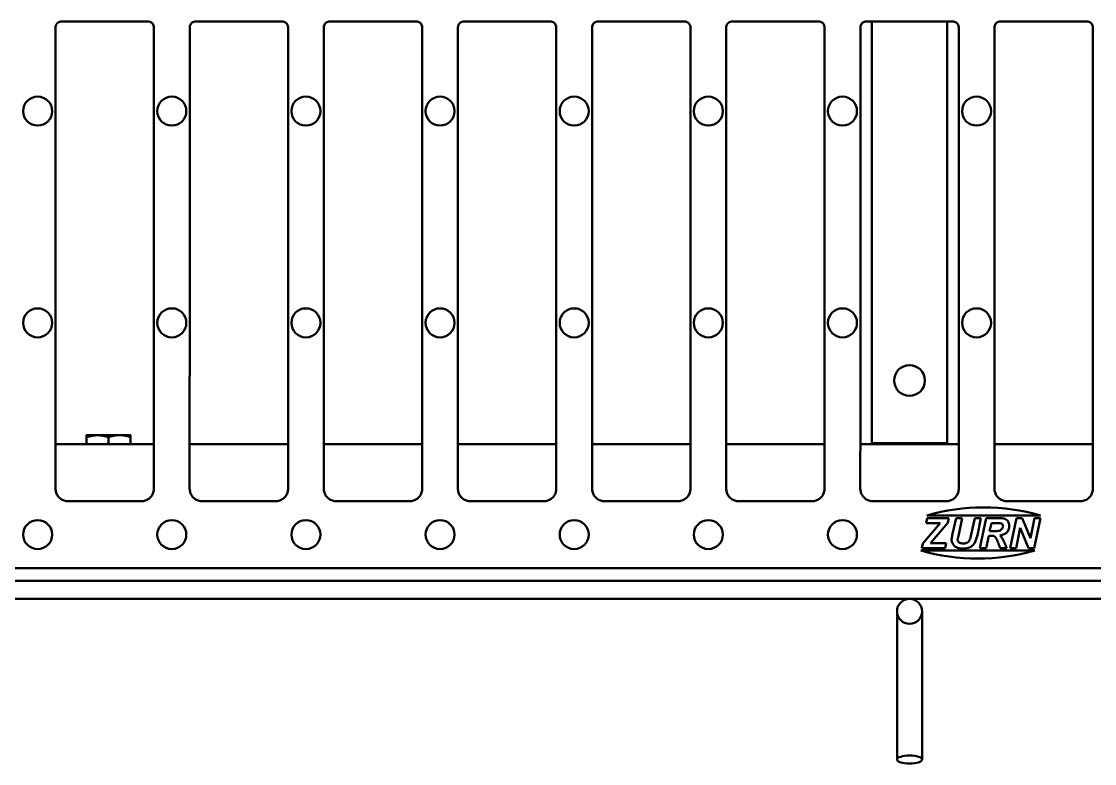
# Model space of a CAD drawing. Header units: inches. Extents: x 31 to 195, y 77 to 126.
# Drawn here: x 123.06 to 133.78, y 108.86 to 116.28 of the extents above; entities that cross this region are included whole.
import ezdxf

# ---------------------------------------------------------------- set-up
doc = ezdxf.new("R2010")
doc.units = ezdxf.units.IN
doc.header["$LTSCALE"] = 8
doc.header["$MEASUREMENT"] = 0
doc.layers.add('Visible (ANSI)', color=7, linetype='Continuous', lineweight=50)

msp = doc.modelspace()

# ---------------------------------------------------------------- linework, layer by layer
at = {"layer": 'Visible (ANSI)'}
for p, q in [((124.32431, 116.276758), (123.461905, 116.276758)), ((125.66431, 116.276758), (124.801905, 116.276758)), ((127.00431, 116.276758), (126.141905, 116.276758)), ((128.34431, 116.276758), (127.481905, 116.276758)), ((129.68431, 116.276758), (128.821905, 116.276758)), ((131.02431, 116.276758), (130.161905, 116.276758)), ((132.36431, 116.276758), (131.501905, 116.276758)), ((131.558108, 112.06408), (131.558108, 116.276758)), ((132.308108, 116.276758), (132.308108, 112.06408)), ((133.70431, 116.276758), (132.841905, 116.276758)), ((123.820501, 112.141911), (123.711003, 112.141252)), ((124.039497, 112.143231), (123.820501, 112.141911)), ((124.148995, 112.14389), (124.039497, 112.143231)), ((123.401647, 112.05308), (124.384568, 112.05308)), ((123.711534, 112.05308), (123.711121, 112.121692)), ((123.930538, 112.05308), (123.930117, 112.123011)), ((124.149542, 112.05308), (124.149113, 112.124331)), ((124.741647, 112.05308), (125.724568, 112.05308)), ((126.081647, 112.05308), (127.064568, 112.05308)), ((127.421647, 112.05308), (128.404568, 112.05308)), ((128.761647, 112.05308), (129.744568, 112.05308)), ((130.101647, 112.05308), (131.084568, 112.05308)), ((131.441647, 112.05308), (132.424568, 112.05308)), ((132.308108, 112.06408), (131.558108, 112.06408)), ((132.781647, 112.05308), (133.764568, 112.05308)), ((124.259668, 111.4833), (123.526547, 111.4833)), ((125.599668, 111.4833), (124.866547, 111.4833)), ((126.939668, 111.4833), (126.206547, 111.4833)), ((128.279668, 111.4833), (127.546547, 111.4833)), ((129.619668, 111.4833), (128.886547, 111.4833)), ((130.959668, 111.4833), (130.226547, 111.4833)), ((132.299668, 111.4833), (131.566547, 111.4833)), ((133.639668, 111.4833), (132.906547, 111.4833)), ((132.109175, 111.314081), (132.098656, 111.264004)), ((132.105322, 111.341702), (133.240127, 111.341702)), ((132.325714, 111.314081), (132.109175, 111.314081)), ((132.316797, 111.266977), (132.325714, 111.314081)), ((132.398199, 111.314081), (132.362986, 111.155849)), ((132.459937, 111.314081), (132.398199, 111.314081)), ((132.424038, 111.151047), (132.459937, 111.314081)), ((132.584556, 111.314081), (132.550257, 111.150132)), ((132.645836, 111.314081), (132.584556, 111.314081)), ((132.610623, 111.144416), (132.645836, 111.314081)), ((132.699342, 111.314081), (132.63669, 111.01408)), ((132.832422, 111.314081), (132.699342, 111.314081)), ((133.002315, 111.314081), (132.939663, 111.01408)), ((133.05948, 111.314081), (133.002315, 111.314081)), ((133.141111, 111.113318), (133.05948, 111.314081)), ((133.183184, 111.314081), (133.141111, 111.113318)), ((133.177696, 111.01408), (133.240349, 111.314081)), ((133.240349, 111.314081), (133.183184, 111.314081)), ((132.238824, 111.264004), (132.06573, 111.061413)), ((132.098656, 111.264004), (132.238824, 111.264004)), ((132.141873, 111.063242), (132.316797, 111.266977)), ((132.733641, 111.183288), (132.750562, 111.264004)), ((132.766339, 111.183288), (132.733641, 111.183288)), ((132.750562, 111.264004), (132.818473, 111.264004)), ((132.996827, 111.01408), (133.039129, 111.215529)), ((133.039129, 111.215529), (133.120531, 111.01408)), ((132.06573, 111.061413), (132.055897, 111.01408)), ((132.299419, 111.064157), (132.228534, 111.064157)), ((132.2889, 111.01408), (132.299419, 111.064157)), ((132.41512, 111.111032), (132.424038, 111.151047)), ((132.698428, 111.01408), (132.724266, 111.138242)), ((132.724266, 111.138242), (132.749419, 111.138242)), ((133.183243, 110.98908), (132.045608, 110.98908)), ((132.055897, 111.01408), (132.2889, 111.01408)), ((132.63669, 111.01408), (132.698428, 111.01408)), ((132.838367, 111.01408), (132.904678, 111.01408)), ((132.939663, 111.01408), (132.996827, 111.01408)), ((133.120531, 111.01408), (133.177696, 111.01408)), ((122.608334, 110.81408), (141.257881, 110.81408)), ((71.933108, 110.68608), (191.933108, 110.68608)), ((71.933108, 110.50708), (191.933108, 110.50708)), ((131.808108, 110.38208), (131.808108, 110.375181)), ((131.808108, 110.375181), (131.808108, 109.715728)), ((132.058108, 110.375181), (132.058108, 110.38208)), ((132.058108, 110.375181), (132.058108, 109.715728)), ((131.808108, 109.715728), (131.808108, 109.480024)), ((132.058108, 109.480024), (132.058108, 109.715728)), ((131.808108, 109.480024), (131.808108, 108.901791)), ((132.058108, 109.480024), (132.058108, 108.901791))]:
    msp.add_line(p, q, dxfattribs=at)
for centre, radius in [((123.223108, 115.38108), 0.145), ((124.563108, 115.38108), 0.145), ((125.903108, 115.38108), 0.145), ((127.243108, 115.38108), 0.145), ((128.583108, 115.38108), 0.145), ((129.923108, 115.38108), 0.145), ((131.263108, 115.38108), 0.145), ((132.603108, 115.38108), 0.145), ((123.223108, 113.26508), 0.145), ((124.563108, 113.26508), 0.145), ((125.903108, 113.26508), 0.145), ((127.243108, 113.26508), 0.145), ((128.583108, 113.26508), 0.145), ((129.923108, 113.26508), 0.145), ((131.263108, 113.26508), 0.145), ((132.603108, 113.26508), 0.145), ((131.933108, 112.68908), 0.1535), ((123.223108, 111.14908), 0.145), ((124.563108, 111.14908), 0.145), ((125.903108, 111.14908), 0.145), ((127.243108, 111.14908), 0.145), ((128.583108, 111.14908), 0.145), ((129.923108, 111.14908), 0.145), ((131.263108, 111.14908), 0.145), ((131.933108, 110.38208), 0.125)]:
    msp.add_circle(centre, radius, dxfattribs=at)
for centre, start, end in [((132.672724, 109.340588), 74.1696637, 105.8303363), ((132.614425, 112.989792), 254.1291453, 285.8708547)]:
    msp.add_arc(centre, 2.08, start, end, dxfattribs=at)
msp.add_ellipse((131.933108, 108.901791), major_axis=(-0.125, 0), ratio=0.321439465, dxfattribs=at)
for points, knots in [([(123.401989, 116.216817), (123.401985, 115.909571), (123.401972, 115.602325), (123.401934, 114.987834), (123.401908, 114.680588), (123.401845, 114.066097), (123.401809, 113.758852), (123.40174, 113.144362), (123.401706, 112.837117), (123.401654, 112.222627), (123.401637, 111.915382), (123.401628, 111.608138)], [0, 0, 0, 0, 2.341208651, 2.341208651, 4.682417301, 4.682417301, 7.023625952, 7.023625952, 9.364834602, 9.364834602, 11.706043253, 11.706043253, 11.706043253, 11.706043253]), ([(123.461905, 116.276758), (123.455658, 116.276758), (123.449317, 116.275758), (123.437373, 116.271871), (123.431726, 116.268992), (123.421542, 116.261578), (123.417086, 116.257112), (123.409693, 116.246907), (123.406826, 116.241246), (123.402974, 116.229331), (123.401989, 116.223067), (123.401989, 116.216817)], [0, 0, 0, 0, 0.0713971809, 0.0713971809, 0.1427943617, 0.1427943617, 0.2141915426, 0.2141915426, 0.2855887234, 0.2855887234, 0.3569859043, 0.3569859043, 0.3569859043, 0.3569859043]), ([(124.384226, 116.216817), (124.384226, 116.223067), (124.383227, 116.22941), (124.379341, 116.241359), (124.376464, 116.247009), (124.369053, 116.257197), (124.364589, 116.261655), (124.354388, 116.269051), (124.348729, 116.271919), (124.336819, 116.275773), (124.330557, 116.276758), (124.32431, 116.276758)], [0, 0, 0, 0, 0.0713970065, 0.0713970065, 0.1427940129, 0.1427940129, 0.2141910194, 0.2141910194, 0.2855880258, 0.2855880258, 0.3569850323, 0.3569850323, 0.3569850323, 0.3569850323]), ([(124.384226, 116.216817), (124.384231, 115.909571), (124.384243, 115.602325), (124.384282, 114.987834), (124.384307, 114.680588), (124.38437, 114.066097), (124.384406, 113.758852), (124.384476, 113.144362), (124.38451, 112.837117), (124.384561, 112.222627), (124.384578, 111.915382), (124.384587, 111.608138)], [-11.706043253, -11.706043253, -11.706043253, -11.706043253, -9.364834602, -9.364834602, -7.023625952, -7.023625952, -4.682417301, -4.682417301, -2.341208651, -2.341208651, 0, 0, 0, 0]), ([(124.741989, 116.216817), (124.741985, 115.909571), (124.741972, 115.602325), (124.741934, 114.987834), (124.741908, 114.680588), (124.741845, 114.066097), (124.741809, 113.758852), (124.74174, 113.144362), (124.741706, 112.837117), (124.741654, 112.222627), (124.741637, 111.915382), (124.741628, 111.608138)], [0, 0, 0, 0, 2.341208651, 2.341208651, 4.682417301, 4.682417301, 7.023625952, 7.023625952, 9.364834602, 9.364834602, 11.706043253, 11.706043253, 11.706043253, 11.706043253]), ([(124.801905, 116.276758), (124.795658, 116.276758), (124.789317, 116.275758), (124.777373, 116.271871), (124.771726, 116.268992), (124.761542, 116.261578), (124.757086, 116.257112), (124.749693, 116.246907), (124.746826, 116.241246), (124.742974, 116.229331), (124.741989, 116.223067), (124.741989, 116.216817)], [0, 0, 0, 0, 0.0713971809, 0.0713971809, 0.1427943617, 0.1427943617, 0.2141915426, 0.2141915426, 0.2855887234, 0.2855887234, 0.3569859043, 0.3569859043, 0.3569859043, 0.3569859043]), ([(125.724226, 116.216817), (125.724226, 116.223067), (125.723227, 116.22941), (125.719341, 116.241359), (125.716464, 116.247009), (125.709053, 116.257197), (125.704589, 116.261655), (125.694388, 116.269051), (125.688729, 116.271919), (125.676819, 116.275773), (125.670557, 116.276758), (125.66431, 116.276758)], [0, 0, 0, 0, 0.0713970065, 0.0713970065, 0.1427940129, 0.1427940129, 0.2141910194, 0.2141910194, 0.2855880258, 0.2855880258, 0.3569850323, 0.3569850323, 0.3569850323, 0.3569850323]), ([(125.724226, 116.216817), (125.724231, 115.909571), (125.724243, 115.602325), (125.724282, 114.987834), (125.724307, 114.680588), (125.72437, 114.066097), (125.724406, 113.758852), (125.724476, 113.144362), (125.72451, 112.837117), (125.724561, 112.222627), (125.724578, 111.915382), (125.724587, 111.608138)], [-11.706043253, -11.706043253, -11.706043253, -11.706043253, -9.364834602, -9.364834602, -7.023625952, -7.023625952, -4.682417301, -4.682417301, -2.341208651, -2.341208651, 0, 0, 0, 0]), ([(126.081989, 116.216817), (126.081985, 115.909571), (126.081972, 115.602325), (126.081934, 114.987834), (126.081908, 114.680588), (126.081845, 114.066097), (126.081809, 113.758852), (126.08174, 113.144362), (126.081706, 112.837117), (126.081654, 112.222627), (126.081637, 111.915382), (126.081628, 111.608138)], [0, 0, 0, 0, 2.341208651, 2.341208651, 4.682417301, 4.682417301, 7.023625952, 7.023625952, 9.364834602, 9.364834602, 11.706043253, 11.706043253, 11.706043253, 11.706043253]), ([(126.141905, 116.276758), (126.135658, 116.276758), (126.129317, 116.275758), (126.117373, 116.271871), (126.111726, 116.268992), (126.101542, 116.261578), (126.097086, 116.257112), (126.089693, 116.246907), (126.086826, 116.241246), (126.082974, 116.229331), (126.081989, 116.223067), (126.081989, 116.216817)], [0, 0, 0, 0, 0.0713971809, 0.0713971809, 0.1427943617, 0.1427943617, 0.2141915426, 0.2141915426, 0.2855887234, 0.2855887234, 0.3569859043, 0.3569859043, 0.3569859043, 0.3569859043]), ([(127.064226, 116.216817), (127.064226, 116.223067), (127.063227, 116.22941), (127.059341, 116.241359), (127.056464, 116.247009), (127.049053, 116.257197), (127.044589, 116.261655), (127.034388, 116.269051), (127.028729, 116.271919), (127.016819, 116.275773), (127.010557, 116.276758), (127.00431, 116.276758)], [0, 0, 0, 0, 0.0713970065, 0.0713970065, 0.1427940129, 0.1427940129, 0.2141910194, 0.2141910194, 0.2855880258, 0.2855880258, 0.3569850323, 0.3569850323, 0.3569850323, 0.3569850323]), ([(127.064226, 116.216817), (127.064231, 115.909571), (127.064243, 115.602325), (127.064282, 114.987834), (127.064307, 114.680588), (127.06437, 114.066097), (127.064406, 113.758852), (127.064476, 113.144362), (127.06451, 112.837117), (127.064561, 112.222627), (127.064578, 111.915382), (127.064587, 111.608138)], [-11.706043253, -11.706043253, -11.706043253, -11.706043253, -9.364834602, -9.364834602, -7.023625952, -7.023625952, -4.682417301, -4.682417301, -2.341208651, -2.341208651, 0, 0, 0, 0]), ([(127.421989, 116.216817), (127.421985, 115.909571), (127.421972, 115.602325), (127.421934, 114.987834), (127.421908, 114.680588), (127.421845, 114.066097), (127.421809, 113.758852), (127.42174, 113.144362), (127.421706, 112.837117), (127.421654, 112.222627), (127.421637, 111.915382), (127.421628, 111.608138)], [0, 0, 0, 0, 2.341208651, 2.341208651, 4.682417301, 4.682417301, 7.023625952, 7.023625952, 9.364834602, 9.364834602, 11.706043253, 11.706043253, 11.706043253, 11.706043253]), ([(127.481905, 116.276758), (127.475658, 116.276758), (127.469317, 116.275758), (127.457373, 116.271871), (127.451726, 116.268992), (127.441542, 116.261578), (127.437086, 116.257112), (127.429693, 116.246907), (127.426826, 116.241246), (127.422974, 116.229331), (127.421989, 116.223067), (127.421989, 116.216817)], [0, 0, 0, 0, 0.0713971809, 0.0713971809, 0.1427943617, 0.1427943617, 0.2141915426, 0.2141915426, 0.2855887234, 0.2855887234, 0.3569859043, 0.3569859043, 0.3569859043, 0.3569859043]), ([(128.404226, 116.216817), (128.404226, 116.223067), (128.403227, 116.22941), (128.399341, 116.241359), (128.396464, 116.247009), (128.389053, 116.257197), (128.384589, 116.261655), (128.374388, 116.269051), (128.368729, 116.271919), (128.356819, 116.275773), (128.350557, 116.276758), (128.34431, 116.276758)], [0, 0, 0, 0, 0.0713970065, 0.0713970065, 0.1427940129, 0.1427940129, 0.2141910194, 0.2141910194, 0.2855880258, 0.2855880258, 0.3569850323, 0.3569850323, 0.3569850323, 0.3569850323]), ([(128.404226, 116.216817), (128.404231, 115.909571), (128.404243, 115.602325), (128.404282, 114.987834), (128.404307, 114.680588), (128.40437, 114.066097), (128.404406, 113.758852), (128.404476, 113.144362), (128.40451, 112.837117), (128.404561, 112.222627), (128.404578, 111.915382), (128.404587, 111.608138)], [-11.706043253, -11.706043253, -11.706043253, -11.706043253, -9.364834602, -9.364834602, -7.023625952, -7.023625952, -4.682417301, -4.682417301, -2.341208651, -2.341208651, 0, 0, 0, 0]), ([(128.761989, 116.216817), (128.761985, 115.909571), (128.761972, 115.602325), (128.761934, 114.987834), (128.761908, 114.680588), (128.761845, 114.066097), (128.761809, 113.758852), (128.76174, 113.144362), (128.761706, 112.837117), (128.761654, 112.222627), (128.761637, 111.915382), (128.761628, 111.608138)], [0, 0, 0, 0, 2.341208651, 2.341208651, 4.682417301, 4.682417301, 7.023625952, 7.023625952, 9.364834602, 9.364834602, 11.706043253, 11.706043253, 11.706043253, 11.706043253]), ([(128.821905, 116.276758), (128.815658, 116.276758), (128.809317, 116.275758), (128.797373, 116.271871), (128.791726, 116.268992), (128.781542, 116.261578), (128.777086, 116.257112), (128.769693, 116.246907), (128.766826, 116.241246), (128.762974, 116.229331), (128.761989, 116.223067), (128.761989, 116.216817)], [0, 0, 0, 0, 0.0713971809, 0.0713971809, 0.1427943617, 0.1427943617, 0.2141915426, 0.2141915426, 0.2855887234, 0.2855887234, 0.3569859043, 0.3569859043, 0.3569859043, 0.3569859043]), ([(129.744226, 116.216817), (129.744226, 116.223067), (129.743227, 116.22941), (129.739341, 116.241359), (129.736464, 116.247009), (129.729053, 116.257197), (129.724589, 116.261655), (129.714388, 116.269051), (129.708729, 116.271919), (129.696819, 116.275773), (129.690557, 116.276758), (129.68431, 116.276758)], [0, 0, 0, 0, 0.0713970065, 0.0713970065, 0.1427940129, 0.1427940129, 0.2141910194, 0.2141910194, 0.2855880258, 0.2855880258, 0.3569850323, 0.3569850323, 0.3569850323, 0.3569850323]), ([(129.744226, 116.216817), (129.744231, 115.909571), (129.744243, 115.602325), (129.744282, 114.987834), (129.744307, 114.680588), (129.74437, 114.066097), (129.744406, 113.758852), (129.744476, 113.144362), (129.74451, 112.837117), (129.744561, 112.222627), (129.744578, 111.915382), (129.744587, 111.608138)], [-11.706043253, -11.706043253, -11.706043253, -11.706043253, -9.364834602, -9.364834602, -7.023625952, -7.023625952, -4.682417301, -4.682417301, -2.341208651, -2.341208651, 0, 0, 0, 0]), ([(130.101989, 116.216817), (130.101985, 115.909571), (130.101972, 115.602325), (130.101934, 114.987834), (130.101908, 114.680588), (130.101845, 114.066097), (130.101809, 113.758852), (130.10174, 113.144362), (130.101706, 112.837117), (130.101654, 112.222627), (130.101637, 111.915382), (130.101628, 111.608138)], [0, 0, 0, 0, 2.341208651, 2.341208651, 4.682417301, 4.682417301, 7.023625952, 7.023625952, 9.364834602, 9.364834602, 11.706043253, 11.706043253, 11.706043253, 11.706043253]), ([(130.161905, 116.276758), (130.155658, 116.276758), (130.149317, 116.275758), (130.137373, 116.271871), (130.131726, 116.268992), (130.121542, 116.261578), (130.117086, 116.257112), (130.109693, 116.246907), (130.106826, 116.241246), (130.102974, 116.229331), (130.101989, 116.223067), (130.101989, 116.216817)], [0, 0, 0, 0, 0.0713971809, 0.0713971809, 0.1427943617, 0.1427943617, 0.2141915426, 0.2141915426, 0.2855887234, 0.2855887234, 0.3569859043, 0.3569859043, 0.3569859043, 0.3569859043]), ([(131.084226, 116.216817), (131.084226, 116.223067), (131.083227, 116.22941), (131.079341, 116.241359), (131.076464, 116.247009), (131.069053, 116.257197), (131.064589, 116.261655), (131.054388, 116.269051), (131.048729, 116.271919), (131.036819, 116.275773), (131.030557, 116.276758), (131.02431, 116.276758)], [0, 0, 0, 0, 0.0713970065, 0.0713970065, 0.1427940129, 0.1427940129, 0.2141910194, 0.2141910194, 0.2855880258, 0.2855880258, 0.3569850323, 0.3569850323, 0.3569850323, 0.3569850323]), ([(131.084226, 116.216817), (131.084231, 115.909571), (131.084243, 115.602325), (131.084282, 114.987834), (131.084307, 114.680588), (131.08437, 114.066097), (131.084406, 113.758852), (131.084476, 113.144362), (131.08451, 112.837117), (131.084561, 112.222627), (131.084578, 111.915382), (131.084587, 111.608138)], [-11.706043253, -11.706043253, -11.706043253, -11.706043253, -9.364834602, -9.364834602, -7.023625952, -7.023625952, -4.682417301, -4.682417301, -2.341208651, -2.341208651, 0, 0, 0, 0]), ([(131.441989, 116.216817), (131.441985, 115.909571), (131.441972, 115.602325), (131.441934, 114.987834), (131.441908, 114.680588), (131.441845, 114.066097), (131.441809, 113.758852), (131.44174, 113.144362), (131.441706, 112.837117), (131.441654, 112.222627), (131.441637, 111.915382), (131.441628, 111.608138)], [0, 0, 0, 0, 2.341208651, 2.341208651, 4.682417301, 4.682417301, 7.023625952, 7.023625952, 9.364834602, 9.364834602, 11.706043253, 11.706043253, 11.706043253, 11.706043253]), ([(131.501905, 116.276758), (131.495658, 116.276758), (131.489317, 116.275758), (131.477373, 116.271871), (131.471726, 116.268992), (131.461542, 116.261578), (131.457086, 116.257112), (131.449693, 116.246907), (131.446826, 116.241246), (131.442974, 116.229331), (131.441989, 116.223067), (131.441989, 116.216817)], [0, 0, 0, 0, 0.0713971809, 0.0713971809, 0.1427943617, 0.1427943617, 0.2141915426, 0.2141915426, 0.2855887234, 0.2855887234, 0.3569859043, 0.3569859043, 0.3569859043, 0.3569859043]), ([(132.36431, 116.276758), (132.370558, 116.276758), (132.376898, 116.275758), (132.388842, 116.271871), (132.394489, 116.268992), (132.404673, 116.261578), (132.409129, 116.257112), (132.416522, 116.246907), (132.419389, 116.241246), (132.423242, 116.229331), (132.424226, 116.223067), (132.424226, 116.216817)], [0, 0, 0, 0, 0.0713971809, 0.0713971809, 0.1427943617, 0.1427943617, 0.2141915426, 0.2141915426, 0.2855887234, 0.2855887234, 0.3569859043, 0.3569859043, 0.3569859043, 0.3569859043]), ([(132.424226, 116.216817), (132.424231, 115.909571), (132.424243, 115.602325), (132.424282, 114.987834), (132.424307, 114.680588), (132.42437, 114.066097), (132.424406, 113.758852), (132.424476, 113.144362), (132.42451, 112.837117), (132.424561, 112.222627), (132.424578, 111.915382), (132.424587, 111.608138)], [0, 0, 0, 0, 2.341208651, 2.341208651, 4.682417301, 4.682417301, 7.023625952, 7.023625952, 9.364834602, 9.364834602, 11.706043253, 11.706043253, 11.706043253, 11.706043253]), ([(132.781989, 116.216817), (132.781985, 115.909571), (132.781972, 115.602325), (132.781934, 114.987834), (132.781908, 114.680588), (132.781845, 114.066097), (132.781809, 113.758852), (132.78174, 113.144362), (132.781706, 112.837117), (132.781654, 112.222627), (132.781637, 111.915382), (132.781628, 111.608138)], [-11.706043253, -11.706043253, -11.706043253, -11.706043253, -9.364834602, -9.364834602, -7.023625952, -7.023625952, -4.682417301, -4.682417301, -2.341208651, -2.341208651, 0, 0, 0, 0]), ([(132.781989, 116.216817), (132.781989, 116.223067), (132.782988, 116.22941), (132.786874, 116.241359), (132.789752, 116.247009), (132.797163, 116.257197), (132.801627, 116.261655), (132.811827, 116.269051), (132.817486, 116.271919), (132.829397, 116.275773), (132.835658, 116.276758), (132.841905, 116.276758)], [0, 0, 0, 0, 0.0713970065, 0.0713970065, 0.1427940129, 0.1427940129, 0.2141910194, 0.2141910194, 0.2855880258, 0.2855880258, 0.3569850323, 0.3569850323, 0.3569850323, 0.3569850323]), ([(133.70431, 116.276758), (133.710558, 116.276758), (133.716898, 116.275758), (133.728842, 116.271871), (133.734489, 116.268992), (133.744673, 116.261578), (133.749129, 116.257112), (133.756522, 116.246907), (133.759389, 116.241246), (133.763242, 116.229331), (133.764226, 116.223067), (133.764226, 116.216817)], [0, 0, 0, 0, 0.0713971809, 0.0713971809, 0.1427943617, 0.1427943617, 0.2141915426, 0.2141915426, 0.2855887234, 0.2855887234, 0.3569859043, 0.3569859043, 0.3569859043, 0.3569859043]), ([(133.764226, 116.216817), (133.764231, 115.909571), (133.764243, 115.602325), (133.764282, 114.987834), (133.764307, 114.680588), (133.76437, 114.066097), (133.764406, 113.758852), (133.764476, 113.144362), (133.76451, 112.837117), (133.764561, 112.222627), (133.764578, 111.915382), (133.764587, 111.608138)], [0, 0, 0, 0, 2.341208651, 2.341208651, 4.682417301, 4.682417301, 7.023625952, 7.023625952, 9.364834602, 9.364834602, 11.706043253, 11.706043253, 11.706043253, 11.706043253]), ([(123.401628, 111.608138), (123.401628, 111.595124), (123.403711, 111.581914), (123.411813, 111.557027), (123.417814, 111.545258), (123.433269, 111.524036), (123.442579, 111.514751), (123.463851, 111.499346), (123.47565, 111.493375), (123.500479, 111.48535), (123.513528, 111.4833), (123.526547, 111.4833)], [0, 0, 0, 0, 0.1229644103, 0.1229644103, 0.2459288205, 0.2459288205, 0.3688932308, 0.3688932308, 0.4918576411, 0.4918576411, 0.6148220514, 0.6148220514, 0.6148220514, 0.6148220514]), ([(124.259668, 111.4833), (124.272687, 111.4833), (124.285902, 111.485381), (124.310801, 111.493474), (124.322576, 111.499469), (124.343812, 111.51491), (124.353105, 111.524212), (124.368524, 111.54547), (124.374502, 111.557263), (124.382535, 111.58208), (124.384587, 111.595124), (124.384587, 111.608138)], [0, 0, 0, 0, 0.1229638236, 0.1229638236, 0.2459276472, 0.2459276472, 0.3688914708, 0.3688914708, 0.4918552944, 0.4918552944, 0.614819118, 0.614819118, 0.614819118, 0.614819118]), ([(124.741628, 111.608138), (124.741628, 111.595124), (124.743711, 111.581914), (124.751813, 111.557027), (124.757814, 111.545258), (124.773269, 111.524036), (124.782579, 111.514751), (124.803851, 111.499346), (124.81565, 111.493375), (124.840479, 111.48535), (124.853528, 111.4833), (124.866547, 111.4833)], [0, 0, 0, 0, 0.1229644103, 0.1229644103, 0.2459288205, 0.2459288205, 0.3688932308, 0.3688932308, 0.4918576411, 0.4918576411, 0.6148220514, 0.6148220514, 0.6148220514, 0.6148220514]), ([(125.599668, 111.4833), (125.612687, 111.4833), (125.625902, 111.485381), (125.650801, 111.493474), (125.662576, 111.499469), (125.683812, 111.51491), (125.693105, 111.524212), (125.708524, 111.54547), (125.714502, 111.557263), (125.722535, 111.58208), (125.724587, 111.595124), (125.724587, 111.608138)], [0, 0, 0, 0, 0.1229638236, 0.1229638236, 0.2459276472, 0.2459276472, 0.3688914708, 0.3688914708, 0.4918552944, 0.4918552944, 0.614819118, 0.614819118, 0.614819118, 0.614819118]), ([(126.081628, 111.608138), (126.081628, 111.595124), (126.083711, 111.581914), (126.091813, 111.557027), (126.097814, 111.545258), (126.113269, 111.524036), (126.122579, 111.514751), (126.143851, 111.499346), (126.15565, 111.493375), (126.180479, 111.48535), (126.193528, 111.4833), (126.206547, 111.4833)], [0, 0, 0, 0, 0.1229644103, 0.1229644103, 0.2459288205, 0.2459288205, 0.3688932308, 0.3688932308, 0.4918576411, 0.4918576411, 0.6148220514, 0.6148220514, 0.6148220514, 0.6148220514]), ([(126.939668, 111.4833), (126.952687, 111.4833), (126.965902, 111.485381), (126.990801, 111.493474), (127.002576, 111.499469), (127.023812, 111.51491), (127.033105, 111.524212), (127.048524, 111.54547), (127.054502, 111.557263), (127.062535, 111.58208), (127.064587, 111.595124), (127.064587, 111.608138)], [0, 0, 0, 0, 0.1229638236, 0.1229638236, 0.2459276472, 0.2459276472, 0.3688914708, 0.3688914708, 0.4918552944, 0.4918552944, 0.614819118, 0.614819118, 0.614819118, 0.614819118]), ([(127.421628, 111.608138), (127.421628, 111.595124), (127.423711, 111.581914), (127.431813, 111.557027), (127.437814, 111.545258), (127.453269, 111.524036), (127.462579, 111.514751), (127.483851, 111.499346), (127.49565, 111.493375), (127.520479, 111.48535), (127.533528, 111.4833), (127.546547, 111.4833)], [0, 0, 0, 0, 0.1229644103, 0.1229644103, 0.2459288205, 0.2459288205, 0.3688932308, 0.3688932308, 0.4918576411, 0.4918576411, 0.6148220514, 0.6148220514, 0.6148220514, 0.6148220514]), ([(128.279668, 111.4833), (128.292687, 111.4833), (128.305902, 111.485381), (128.330801, 111.493474), (128.342576, 111.499469), (128.363812, 111.51491), (128.373105, 111.524212), (128.388524, 111.54547), (128.394502, 111.557263), (128.402535, 111.58208), (128.404587, 111.595124), (128.404587, 111.608138)], [0, 0, 0, 0, 0.1229638236, 0.1229638236, 0.2459276472, 0.2459276472, 0.3688914708, 0.3688914708, 0.4918552944, 0.4918552944, 0.614819118, 0.614819118, 0.614819118, 0.614819118]), ([(128.761628, 111.608138), (128.761628, 111.595124), (128.763711, 111.581914), (128.771813, 111.557027), (128.777814, 111.545258), (128.793269, 111.524036), (128.802579, 111.514751), (128.823851, 111.499346), (128.83565, 111.493375), (128.860479, 111.48535), (128.873528, 111.4833), (128.886547, 111.4833)], [0, 0, 0, 0, 0.1229644103, 0.1229644103, 0.2459288205, 0.2459288205, 0.3688932308, 0.3688932308, 0.4918576411, 0.4918576411, 0.6148220514, 0.6148220514, 0.6148220514, 0.6148220514]), ([(129.619668, 111.4833), (129.632687, 111.4833), (129.645902, 111.485381), (129.670801, 111.493474), (129.682576, 111.499469), (129.703812, 111.51491), (129.713105, 111.524212), (129.728524, 111.54547), (129.734502, 111.557263), (129.742535, 111.58208), (129.744587, 111.595124), (129.744587, 111.608138)], [0, 0, 0, 0, 0.1229638236, 0.1229638236, 0.2459276472, 0.2459276472, 0.3688914708, 0.3688914708, 0.4918552944, 0.4918552944, 0.614819118, 0.614819118, 0.614819118, 0.614819118]), ([(130.101628, 111.608138), (130.101628, 111.595124), (130.103711, 111.581914), (130.111813, 111.557027), (130.117814, 111.545258), (130.133269, 111.524036), (130.142579, 111.514751), (130.163851, 111.499346), (130.17565, 111.493375), (130.200479, 111.48535), (130.213528, 111.4833), (130.226547, 111.4833)], [0, 0, 0, 0, 0.1229644103, 0.1229644103, 0.2459288205, 0.2459288205, 0.3688932308, 0.3688932308, 0.4918576411, 0.4918576411, 0.6148220514, 0.6148220514, 0.6148220514, 0.6148220514]), ([(130.959668, 111.4833), (130.972687, 111.4833), (130.985902, 111.485381), (131.010801, 111.493474), (131.022576, 111.499469), (131.043812, 111.51491), (131.053105, 111.524212), (131.068524, 111.54547), (131.074502, 111.557263), (131.082535, 111.58208), (131.084587, 111.595124), (131.084587, 111.608138)], [0, 0, 0, 0, 0.1229638236, 0.1229638236, 0.2459276472, 0.2459276472, 0.3688914708, 0.3688914708, 0.4918552944, 0.4918552944, 0.614819118, 0.614819118, 0.614819118, 0.614819118]), ([(131.441628, 111.608138), (131.441628, 111.595124), (131.443711, 111.581914), (131.451813, 111.557027), (131.457814, 111.545258), (131.473269, 111.524036), (131.482579, 111.514751), (131.503851, 111.499346), (131.51565, 111.493375), (131.540479, 111.48535), (131.553528, 111.4833), (131.566547, 111.4833)], [0, 0, 0, 0, 0.1229644103, 0.1229644103, 0.2459288205, 0.2459288205, 0.3688932308, 0.3688932308, 0.4918576411, 0.4918576411, 0.6148220514, 0.6148220514, 0.6148220514, 0.6148220514]), ([(132.424587, 111.608138), (132.424587, 111.595124), (132.422504, 111.581914), (132.414402, 111.557027), (132.408401, 111.545258), (132.392946, 111.524036), (132.383636, 111.514751), (132.362364, 111.499346), (132.350565, 111.493375), (132.325736, 111.48535), (132.312687, 111.4833), (132.299668, 111.4833)], [0, 0, 0, 0, 0.1229644103, 0.1229644103, 0.2459288205, 0.2459288205, 0.3688932308, 0.3688932308, 0.4918576411, 0.4918576411, 0.6148220514, 0.6148220514, 0.6148220514, 0.6148220514]), ([(132.906547, 111.4833), (132.893528, 111.4833), (132.880313, 111.485381), (132.855414, 111.493474), (132.843639, 111.499469), (132.822403, 111.51491), (132.81311, 111.524212), (132.797692, 111.54547), (132.791713, 111.557263), (132.78368, 111.58208), (132.781628, 111.595124), (132.781628, 111.608138)], [0, 0, 0, 0, 0.1229638236, 0.1229638236, 0.2459276472, 0.2459276472, 0.3688914708, 0.3688914708, 0.4918552944, 0.4918552944, 0.614819118, 0.614819118, 0.614819118, 0.614819118]), ([(133.764587, 111.608138), (133.764587, 111.595124), (133.762504, 111.581914), (133.754402, 111.557027), (133.748401, 111.545258), (133.732946, 111.524036), (133.723636, 111.514751), (133.702364, 111.499346), (133.690565, 111.493375), (133.665736, 111.48535), (133.652687, 111.4833), (133.639668, 111.4833)], [0, 0, 0, 0, 0.1229644103, 0.1229644103, 0.2459288205, 0.2459288205, 0.3688932308, 0.3688932308, 0.4918576411, 0.4918576411, 0.6148220514, 0.6148220514, 0.6148220514, 0.6148220514]), ([(132.928687, 111.235422), (132.928687, 111.243578), (132.92788, 111.251767), (132.924122, 111.266874), (132.921406, 111.273714), (132.91464, 111.284948), (132.909659, 111.292001), (132.894518, 111.30396), (132.886938, 111.306989), (132.866173, 111.312859), (132.849046, 111.314081), (132.832422, 111.314081)], [-0.4283137024, -0.4283137024, -0.4283137024, -0.4283137024, -0.3366659499, -0.3366659499, -0.2534095466, -0.2534095466, -0.1893380736, -0.1893380736, -0.126680874, -0.126680874, 0, 0, 0, 0]), ([(132.867178, 111.234507), (132.867178, 111.230188), (132.866512, 111.225973), (132.863808, 111.217546), (132.86176, 111.213514), (132.855836, 111.204685), (132.851284, 111.199666), (132.840315, 111.192446), (132.835187, 111.190026), (132.818265, 111.184828), (132.795661, 111.183288), (132.766339, 111.183288)], [-0.6269760614, -0.6269760614, -0.6269760614, -0.6269760614, -0.5359256688, -0.5359256688, -0.440423319, -0.440423319, -0.3117794723, -0.3117794723, -0.2234325516, -0.2234325516, 0, 0, 0, 0]), ([(132.818473, 111.264004), (132.830471, 111.264004), (132.840981, 111.263307), (132.850173, 111.260899), (132.852249, 111.260175), (132.853916, 111.259202)], [-0.06423357697, -0.06423357697, -0.06423357697, -0.06423357697, -0.01470160443, -0.01470160443, 0, 0, 0, 0]), ([(132.836309, 111.141672), (132.850522, 111.143492), (132.864948, 111.146878), (132.887553, 111.157209), (132.896307, 111.162932), (132.909118, 111.17577), (132.916427, 111.184495), (132.926685, 111.209555), (132.928687, 111.222407), (132.928687, 111.235422)], [-0.5555228948, -0.5555228948, -0.5555228948, -0.5555228948, -0.3539971075, -0.3539971075, -0.2062899743, -0.2062899743, -0.0991776306, -0.0991776306, 0, 0, 0, 0]), ([(132.853916, 111.259202), (132.856424, 111.257646), (132.858708, 111.255786), (132.862498, 111.251434), (132.863955, 111.249065), (132.866563, 111.242661), (132.867178, 111.238601), (132.867178, 111.234507)], [-0.07516078772, -0.07516078772, -0.07516078772, -0.07516078772, -0.05267236917, -0.05267236917, -0.03119385947, -0.03119385947, 0, 0, 0, 0]), ([(132.174114, 111.063699), (132.171999, 111.063699), (132.16554, 111.063609), (132.157174, 111.06349), (132.148471, 111.06335), (132.141873, 111.063242)], [-0.06272125901, -0.06272125901, -0.06272125901, -0.06272125901, -0.05028394309, -0.05028394309, 0, 0, 0, 0]), ([(132.228534, 111.064157), (132.218408, 111.064023), (132.207691, 111.063899), (132.190009, 111.06375), (132.18168, 111.063699), (132.174114, 111.063699)], [-0.1351608595, -0.1351608595, -0.1351608595, -0.1351608595, -0.0576522062, -0.0576522062, 0, 0, 0, 0]), ([(132.35544, 111.118806), (132.35486, 111.115689), (132.354387, 111.112528), (132.353778, 111.106512), (132.353611, 111.103619), (132.353611, 111.100742)], [-0.04608087523, -0.04608087523, -0.04608087523, -0.04608087523, -0.02191844717, -0.02191844717, 0, 0, 0, 0]), ([(132.353611, 111.100742), (132.353611, 111.094142), (132.354185, 111.08756), (132.356703, 111.074977), (132.358549, 111.069055), (132.365652, 111.053132), (132.372182, 111.044256), (132.386397, 111.030855), (132.395989, 111.023316), (132.428356, 111.011211), (132.447247, 111.00905), (132.465425, 111.00905)], [-0.6218542537, -0.6218542537, -0.6218542537, -0.6218542537, -0.5232995856, -0.5232995856, -0.43023467, -0.43023467, -0.262963334, -0.262963334, -0.1385161465, -0.1385161465, 0, 0, 0, 0]), ([(132.362986, 111.155849), (132.361365, 111.148361), (132.359332, 111.13887), (132.356959, 111.127218), (132.355835, 111.121571), (132.35544, 111.118806)], [-0.06123003914, -0.06123003914, -0.06123003914, -0.06123003914, -0.02128151175, -0.02128151175, 0, 0, 0, 0]), ([(132.413062, 111.09777), (132.413401, 111.100213), (132.413769, 111.102761), (132.414443, 111.107101), (132.414775, 111.109136), (132.41512, 111.111032)], [-0.03352487716, -0.03352487716, -0.03352487716, -0.03352487716, -0.01468042822, -0.01468042822, 0, 0, 0, 0]), ([(132.468169, 111.060727), (132.461986, 111.060727), (132.455645, 111.061148), (132.444438, 111.063201), (132.439341, 111.064658), (132.428424, 111.069776), (132.424481, 111.073213), (132.419121, 111.078823), (132.416909, 111.082052), (132.413784, 111.089555), (132.413062, 111.0936), (132.413062, 111.09777)], [-0.1391083294, -0.1391083294, -0.1391083294, -0.1391083294, -0.112931331, -0.112931331, -0.0908946893, -0.0908946893, -0.0619318185, -0.0619318185, -0.0317741581, -0.0317741581, 0, 0, 0, 0]), ([(132.465425, 111.00905), (132.483271, 111.00905), (132.501637, 111.010949), (132.536536, 111.021817), (132.548797, 111.029791), (132.568671, 111.045556), (132.577451, 111.055468), (132.590647, 111.078477), (132.600553, 111.099613), (132.610623, 111.144416)], [-1.333725564, -1.333725564, -1.333725564, -1.333725564, -1.028872932, -1.028872932, -0.709896457, -0.709896457, -0.349912511, -0.349912511, 0, 0, 0, 0]), ([(132.550257, 111.150132), (132.545228, 111.127825), (132.539696, 111.108502), (132.531553, 111.091634), (132.527617, 111.084539), (132.516247, 111.073816), (132.510161, 111.069319), (132.490849, 111.06204), (132.479271, 111.060727), (132.468169, 111.060727)], [-0.5827969779, -0.5827969779, -0.5827969779, -0.5827969779, -0.2718056574, -0.2718056574, -0.1570278729, -0.1570278729, -0.0845986867, -0.0845986867, 0, 0, 0, 0]), ([(132.749419, 111.138242), (132.757604, 111.138242), (132.766126, 111.137629), (132.775356, 111.13482), (132.777903, 111.133772), (132.780059, 111.132297)], [-0.07363153989, -0.07363153989, -0.07363153989, -0.07363153989, -0.01990843394, -0.01990843394, 0, 0, 0, 0]), ([(132.780059, 111.132297), (132.785551, 111.128461), (132.790211, 111.122992), (132.799121, 111.11008), (132.80347, 111.101442), (132.807041, 111.093196)], [-0.1192857363, -0.1192857363, -0.1192857363, -0.1192857363, -0.0684684055, -0.0684684055, 0, 0, 0, 0]), ([(132.807041, 111.093196), (132.813527, 111.078253), (132.820519, 111.06174), (132.830467, 111.036616), (132.835122, 111.02437), (132.838367, 111.01408)], [-0.2079309914, -0.2079309914, -0.2079309914, -0.2079309914, -0.082213401, -0.082213401, 0, 0, 0, 0]), ([(132.858717, 111.113547), (132.855428, 111.118981), (132.851815, 111.124299), (132.844339, 111.133681), (132.840497, 111.137887), (132.836309, 111.141672)], [-0.09142955508, -0.09142955508, -0.09142955508, -0.09142955508, -0.04301337269, -0.04301337269, 0, 0, 0, 0]), ([(132.904678, 111.01408), (132.897225, 111.032947), (132.889015, 111.052639), (132.874006, 111.085122), (132.866544, 111.100155), (132.858717, 111.113547)], [-0.2732928326, -0.2732928326, -0.2732928326, -0.2732928326, -0.1181954759, -0.1181954759, 0, 0, 0, 0])]:
    msp.add_open_spline(points, degree=3, knots=knots, dxfattribs=at)
for points in [[(123.711121, 112.121692), (123.711003, 112.141252), (123.711003, 112.141252)], [(123.820501, 112.141911), (123.769683, 112.141605), (123.711121, 112.121692)], [(123.930117, 112.123011), (123.871319, 112.142218), (123.820501, 112.141911)], [(124.039497, 112.143231), (123.988679, 112.142925), (123.930117, 112.123011)], [(124.149113, 112.124331), (124.090315, 112.143537), (124.039497, 112.143231)], [(124.148995, 112.14389), (124.148995, 112.14389), (124.149113, 112.124331)]]:
    msp.add_rational_spline(points, [1, 1.0379548493, 1], degree=2, dxfattribs=at)

doc.saveas('drawing.dxf')
